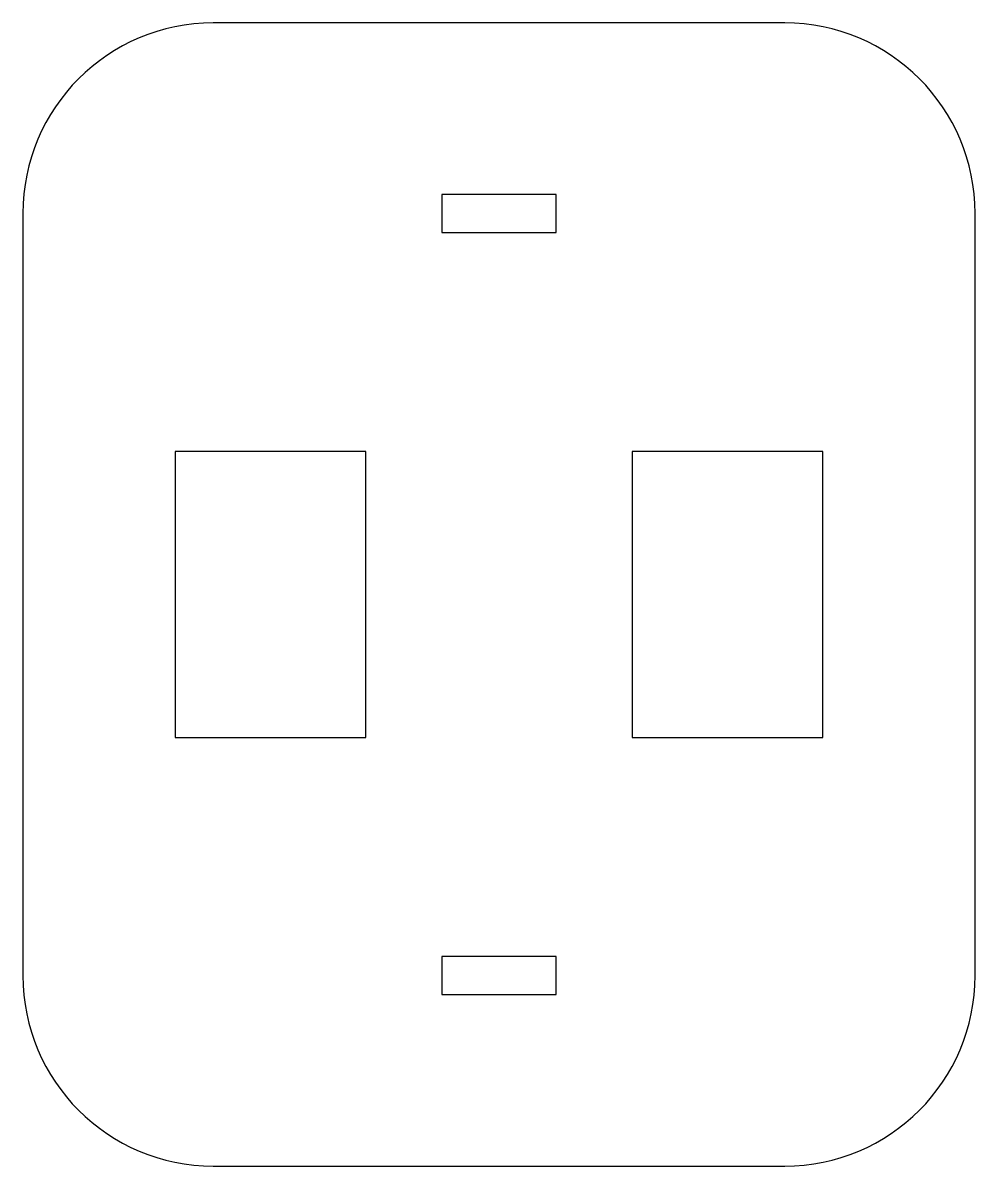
# Model space of a CAD drawing. Header units: millimetres. Extents: x -322 to -184, y -46 to -30.
# Drawn here: x -321.72 to -311.72, y -46.2 to -34.2 of the extents above.
import ezdxf

# ---------------------------------------------------------------- set-up
doc = ezdxf.new("R2010")
doc.units = ezdxf.units.MM
doc.layers.add('Sketch', color=7, linetype='CONTINUOUS')

msp = doc.modelspace()

# ---------------------------------------------------------------- linework, layer by layer
at = {"layer": 'Sketch'}
for p, q in [((-313.717468, -34.195457), (-319.717468, -34.195457)), ((-316.117468, -35.995457), (-317.317468, -35.995457)), ((-317.317468, -35.995457), (-317.317468, -36.395457)), ((-316.117468, -36.395457), (-316.117468, -35.995457)), ((-321.717468, -36.195457), (-321.717468, -44.195457)), ((-311.717468, -44.195457), (-311.717468, -36.195457)), ((-317.317468, -36.395457), (-316.117468, -36.395457)), ((-320.117468, -38.695457), (-320.117468, -41.695457)), ((-318.117468, -38.695457), (-320.117468, -38.695457)), ((-318.117468, -41.695457), (-318.117468, -38.695457)), ((-313.317468, -38.695457), (-315.317468, -38.695457)), ((-315.317468, -38.695457), (-315.317468, -41.695457)), ((-313.317468, -41.695457), (-313.317468, -38.695457)), ((-320.117468, -41.695457), (-318.117468, -41.695457)), ((-315.317468, -41.695457), (-313.317468, -41.695457)), ((-316.117468, -43.995457), (-317.317468, -43.995457)), ((-317.317468, -43.995457), (-317.317468, -44.395457)), ((-316.117468, -44.395457), (-316.117468, -43.995457)), ((-317.317468, -44.395457), (-316.117468, -44.395457)), ((-319.717468, -46.195457), (-313.717468, -46.195457))]:
    msp.add_line(p, q, dxfattribs=at)
for centre, start, end in [((-319.717468, -36.195457), 90, 180), ((-313.717468, -36.195457), 0, 90), ((-319.717468, -44.195457), 180, -90), ((-313.717468, -44.195457), -90, 0)]:
    msp.add_arc(centre, 2, start, end, dxfattribs=at)

doc.saveas('drawing.dxf')
